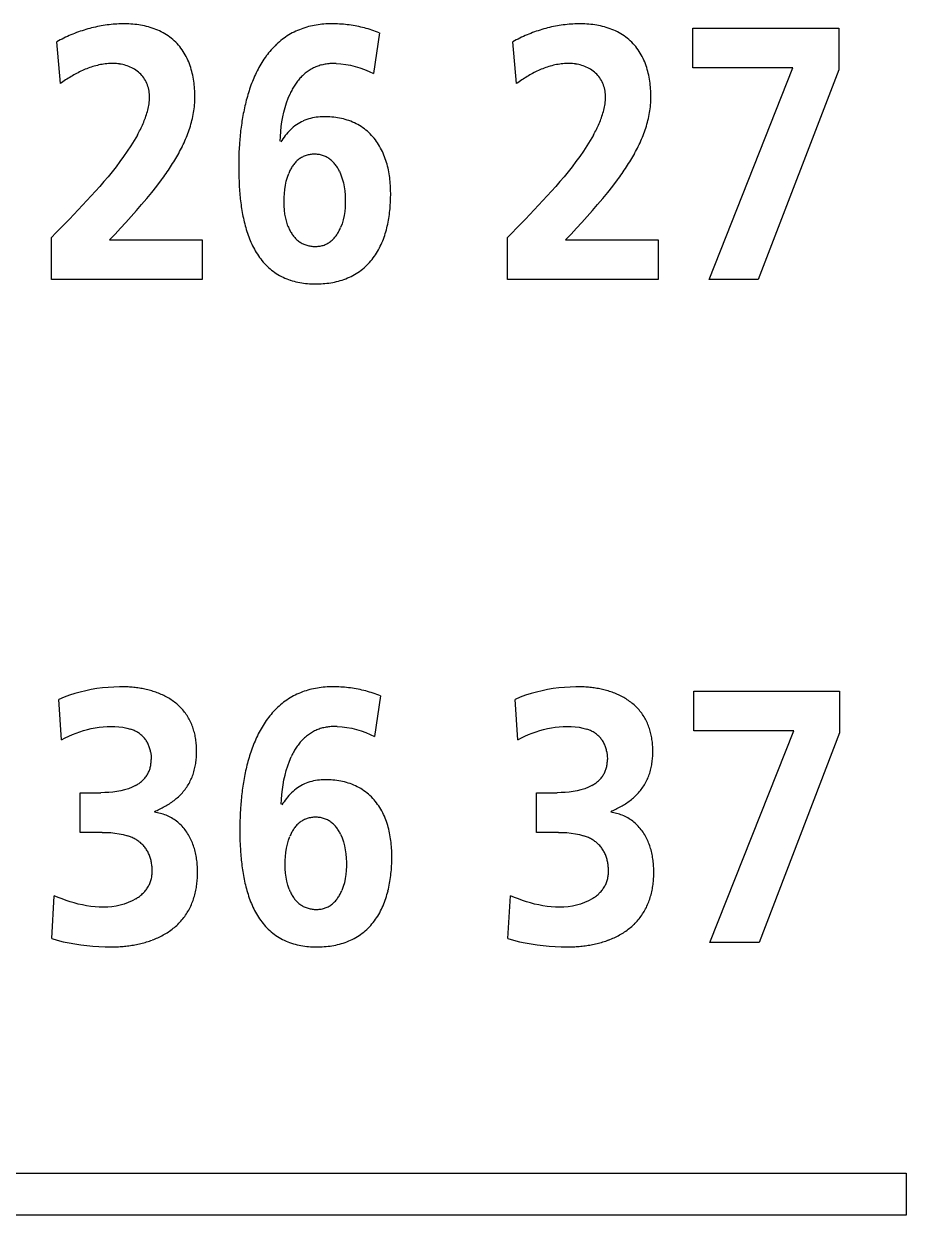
# Model space of a CAD drawing. Extents: x 168 to 388, y 259 to 356.
# Drawn here: x 325.9 to 332.22, y 321.17 to 329.69 of the extents above; entities that cross this region are included whole.
import ezdxf

# ---------------------------------------------------------------- set-up
doc = ezdxf.new("R2010")
doc.units = 0
doc.header["$MEASUREMENT"] = 0
doc.layers.get('0').update_dxf_attribs({"linetype": 'CONTINUOUS'})

msp = doc.modelspace()

# ---------------------------------------------------------------- linework, layer by layer
at = {"color": 7, "linetype": 'Continuous'}
for p, q in [((328.4451, 329.6296), (328.4034, 329.3381)), ((330.6885, 329.3795), (330.6885, 329.663)), ((330.6885, 329.663), (331.7327, 329.663)), ((331.7327, 329.663), (331.7327, 329.364)), ((326.162, 329.2659), (326.1365, 329.565)), ((329.4259, 329.2659), (329.4004, 329.565)), ((328.1351, 329.4101), (328.17, 329.4081)), ((328.17, 329.4081), (328.2048, 329.4039)), ((328.2048, 329.4039), (328.2392, 329.3975)), ((328.2392, 329.3975), (328.2731, 329.389)), ((328.2731, 329.389), (328.3065, 329.3786)), ((328.3065, 329.3786), (328.3394, 329.3664)), ((328.3394, 329.3664), (328.3716, 329.3528)), ((328.3716, 329.3528), (328.4034, 329.3381)), ((331.4054, 329.3795), (330.6885, 329.3795)), ((330.8046, 327.8633), (331.4054, 329.3795)), ((331.7327, 329.364), (331.1574, 327.8633)), ((327.7808, 329.1288), (327.7927, 329.1617)), ((327.7927, 329.1617), (327.8064, 329.1939)), ((327.7618, 329.0615), (327.7705, 329.0954)), ((327.7705, 329.0954), (327.7808, 329.1288)), ((327.7435, 328.9581), (327.7484, 328.9928)), ((327.7484, 328.9928), (327.7545, 329.0272)), ((327.7545, 329.0272), (327.7618, 329.0615)), ((327.737, 328.8884), (327.7398, 328.9233)), ((327.7398, 328.9233), (327.7435, 328.9581)), ((326.6666, 328.8197), (326.6414, 328.7817)), ((326.6907, 328.8585), (326.6666, 328.8197)), ((326.7136, 328.8981), (326.6907, 328.8585)), ((327.4437, 328.8302), (327.4406, 328.7745)), ((327.7354, 328.8534), (327.737, 328.8884)), ((329.9305, 328.8197), (329.9052, 328.7817)), ((329.9546, 328.8585), (329.9305, 328.8197)), ((329.9775, 328.8981), (329.9546, 328.8585)), ((326.6152, 328.7443), (326.5882, 328.7074)), ((326.6414, 328.7817), (326.6152, 328.7443)), ((327.4406, 328.7745), (327.4389, 328.7188)), ((329.8791, 328.7443), (329.8521, 328.7074)), ((329.9052, 328.7817), (329.8791, 328.7443)), ((326.5605, 328.6711), (326.5321, 328.6353)), ((326.5882, 328.7074), (326.5605, 328.6711)), ((327.4389, 328.7188), (327.4384, 328.663)), ((327.4384, 328.663), (327.4392, 328.6073)), ((329.8243, 328.6711), (329.796, 328.6353)), ((329.8521, 328.7074), (329.8243, 328.6711)), ((326.4738, 328.5649), (326.444, 328.5303)), ((326.5032, 328.5999), (326.4738, 328.5649)), ((326.5321, 328.6353), (326.5032, 328.5999)), ((326.8516, 328.5314), (326.8859, 328.5766)), ((327.4392, 328.6073), (327.4412, 328.5515)), ((327.7728, 328.5385), (327.7788, 328.5675)), ((327.7788, 328.5675), (327.7867, 328.596)), ((327.7867, 328.596), (327.7966, 328.6238)), ((328.1589, 328.6399), (328.1706, 328.6127)), ((328.1706, 328.6127), (328.18, 328.5847)), ((328.18, 328.5847), (328.1875, 328.556)), ((329.7377, 328.5649), (329.7079, 328.5303)), ((329.7671, 328.5999), (329.7377, 328.5649)), ((329.796, 328.6353), (329.7671, 328.5999)), ((330.1153, 328.5314), (330.1495, 328.5766)), ((326.4138, 328.4961), (326.3832, 328.4621)), ((326.444, 328.5303), (326.4138, 328.4961)), ((326.7803, 328.4431), (326.8164, 328.4869)), ((326.8164, 328.4869), (326.8516, 328.5314)), ((327.7635, 328.4503), (327.7653, 328.4798)), ((327.7653, 328.4798), (327.7683, 328.5093)), ((327.7683, 328.5093), (327.7728, 328.5385)), ((328.1875, 328.556), (328.1932, 328.527)), ((328.1932, 328.527), (328.1973, 328.4977)), ((328.1973, 328.4977), (328.2, 328.4683)), ((329.6777, 328.4961), (329.6471, 328.4621)), ((329.7079, 328.5303), (329.6777, 328.4961)), ((330.044, 328.4431), (330.0801, 328.4869)), ((330.0801, 328.4869), (330.1153, 328.5314)), ((326.3212, 328.3951), (326.2898, 328.3619)), ((326.3524, 328.4285), (326.3212, 328.3951)), ((326.3832, 328.4621), (326.3524, 328.4285)), ((326.7063, 328.3572), (326.7436, 328.3999)), ((326.7436, 328.3999), (326.7803, 328.4431)), ((327.7629, 328.4202), (327.7635, 328.4503)), ((327.7636, 328.3906), (327.7629, 328.4202)), ((327.7657, 328.3611), (327.7636, 328.3906)), ((328.2013, 328.4091), (328.1999, 328.3796)), ((328.2, 328.4683), (328.2013, 328.4387)), ((328.2013, 328.4387), (328.2013, 328.4091)), ((329.5851, 328.3951), (329.5537, 328.3619)), ((329.6162, 328.4285), (329.5851, 328.3951)), ((329.6471, 328.4621), (329.6162, 328.4285)), ((329.97, 328.3572), (330.0073, 328.3999)), ((330.0073, 328.3999), (330.044, 328.4431)), ((326.2582, 328.3289), (326.2264, 328.2961)), ((326.2898, 328.3619), (326.2582, 328.3289)), ((326.6304, 328.2729), (326.6685, 328.3149)), ((326.6685, 328.3149), (326.7063, 328.3572)), ((327.7693, 328.3317), (327.7657, 328.3611)), ((327.7747, 328.3027), (327.7693, 328.3317)), ((327.7819, 328.274), (327.7747, 328.3027)), ((328.1925, 328.3209), (328.1863, 328.292)), ((328.197, 328.3502), (328.1925, 328.3209)), ((328.1999, 328.3796), (328.197, 328.3502)), ((329.5221, 328.3289), (329.4903, 328.2961)), ((329.5537, 328.3619), (329.5221, 328.3289)), ((329.894, 328.273), (329.9322, 328.3149)), ((329.9322, 328.3149), (329.97, 328.3572)), ((326.1626, 328.2308), (326.1309, 328.1979)), ((326.1945, 328.2634), (326.1626, 328.2308)), ((326.2264, 328.2961), (326.1945, 328.2634)), ((326.5537, 328.1893), (326.5921, 328.2311)), ((326.5921, 328.2311), (326.6304, 328.2729)), ((327.7913, 328.2459), (327.7819, 328.274)), ((328.1782, 328.2636), (328.168, 328.2358)), ((328.1863, 328.292), (328.1782, 328.2636)), ((329.4265, 328.2308), (329.3947, 328.1979)), ((329.4584, 328.2634), (329.4265, 328.2308)), ((329.4903, 328.2961), (329.4584, 328.2634)), ((329.8174, 328.1894), (329.8558, 328.2311)), ((329.8558, 328.2311), (329.894, 328.273)), ((326.1309, 328.1979), (326.0993, 328.1649)), ((326.0993, 327.8633), (326.0993, 328.1649)), ((326.5148, 328.147), (326.5537, 328.1893)), ((326.5148, 328.147), (327.1759, 328.147)), ((327.1759, 328.147), (327.1759, 327.8633)), ((329.3947, 328.1979), (329.3632, 328.1649)), ((329.3632, 327.8633), (329.3632, 328.1649)), ((329.7783, 328.147), (329.8174, 328.1894)), ((329.7783, 328.147), (330.4398, 328.147)), ((330.4398, 328.147), (330.4398, 327.8633)), ((327.1759, 327.8633), (326.0993, 327.8633)), ((330.4398, 327.8633), (329.3632, 327.8633)), ((331.1574, 327.8633), (330.8046, 327.8633)), ((326.2656, 324.9001), (326.227, 324.8877)), ((326.3047, 324.911), (326.2656, 324.9001)), ((326.3441, 324.9205), (326.3047, 324.911)), ((326.3835, 324.9285), (326.3441, 324.9205)), ((326.4235, 324.9353), (326.3835, 324.9285)), ((326.4637, 324.9406), (326.4235, 324.9353)), ((326.5049, 324.9446), (326.4637, 324.9406)), ((326.5454, 324.9472), (326.5049, 324.9446)), ((326.586, 324.9485), (326.5454, 324.9472)), ((326.6266, 324.9482), (326.586, 324.9485)), ((329.5308, 324.9001), (329.4922, 324.8877)), ((329.5699, 324.911), (329.5308, 324.9001)), ((329.6094, 324.9205), (329.5699, 324.911)), ((329.6487, 324.9285), (329.6094, 324.9205)), ((329.6887, 324.9353), (329.6487, 324.9285)), ((329.729, 324.9406), (329.6887, 324.9353)), ((329.7702, 324.9446), (329.729, 324.9406)), ((329.8107, 324.9472), (329.7702, 324.9446)), ((329.8512, 324.9485), (329.8107, 324.9472)), ((329.8918, 324.9482), (329.8512, 324.9485)), ((330.6954, 324.634), (330.6954, 324.9176)), ((330.6954, 324.9176), (331.7396, 324.9176)), ((331.7396, 324.9176), (331.7396, 324.6185)), ((326.1888, 324.8737), (326.1513, 324.8583)), ((326.1699, 324.5694), (326.1513, 324.8583)), ((326.227, 324.8877), (326.1888, 324.8737)), ((328.4537, 324.8841), (328.4116, 324.5927)), ((329.4541, 324.8737), (329.4166, 324.8583)), ((329.4352, 324.5694), (329.4166, 324.8583)), ((329.4922, 324.8877), (329.4541, 324.8737)), ((326.3012, 324.6268), (326.3283, 324.6352)), ((326.3283, 324.6352), (326.3558, 324.6427)), ((326.3558, 324.6427), (326.3836, 324.6491)), ((326.3836, 324.6491), (326.4111, 324.6544)), ((326.4111, 324.6544), (326.4393, 324.6586)), ((326.4393, 324.6586), (326.4676, 324.6618)), ((326.4676, 324.6618), (326.496, 324.6639)), ((326.496, 324.6639), (326.5242, 324.6648)), ((326.5242, 324.6648), (326.5527, 324.6645)), ((326.5527, 324.6645), (326.5811, 324.6628)), ((326.5811, 324.6628), (326.6094, 324.6592)), ((326.6094, 324.6592), (326.6373, 324.6536)), ((326.6373, 324.6536), (326.6646, 324.6458)), ((328.1434, 324.6647), (328.1783, 324.6627)), ((328.1783, 324.6627), (328.213, 324.6585)), ((328.213, 324.6585), (328.2474, 324.6521)), ((328.2474, 324.6521), (328.2814, 324.6436)), ((328.2814, 324.6436), (328.3148, 324.6331)), ((329.5664, 324.6268), (329.5936, 324.6352)), ((329.5936, 324.6352), (329.6211, 324.6427)), ((329.6211, 324.6427), (329.6488, 324.6491)), ((329.6488, 324.6491), (329.6764, 324.6544)), ((329.6764, 324.6544), (329.7045, 324.6586)), ((329.7045, 324.6586), (329.7328, 324.6618)), ((329.7328, 324.6618), (329.7612, 324.6639)), ((329.7612, 324.6639), (329.7896, 324.6648)), ((329.7896, 324.6648), (329.8181, 324.6645)), ((329.8181, 324.6645), (329.8465, 324.6627)), ((329.8465, 324.6627), (329.8748, 324.6592)), ((329.8748, 324.6592), (329.9027, 324.6536)), ((329.9027, 324.6536), (329.93, 324.6458)), ((326.1711, 324.5701), (326.1964, 324.5832)), ((326.1964, 324.5832), (326.222, 324.5955)), ((326.222, 324.5955), (326.2481, 324.6069)), ((326.2481, 324.6069), (326.2746, 324.6174)), ((326.2746, 324.6174), (326.3012, 324.6268)), ((328.3148, 324.6331), (328.3476, 324.621)), ((328.3476, 324.621), (328.3799, 324.6074)), ((328.3799, 324.6074), (328.4116, 324.5927)), ((329.4364, 324.5701), (329.4616, 324.5832)), ((329.4616, 324.5832), (329.4873, 324.5955)), ((329.4873, 324.5955), (329.5134, 324.6069)), ((329.5134, 324.6069), (329.5399, 324.6174)), ((329.5399, 324.6174), (329.5664, 324.6268)), ((331.4123, 324.634), (330.6954, 324.634)), ((330.8115, 323.1178), (331.4123, 324.634)), ((331.7396, 324.6185), (331.1639, 323.1178)), ((326.8075, 324.4843), (326.8113, 324.4561)), ((330.0728, 324.4843), (330.0766, 324.4561)), ((326.8113, 324.4561), (326.8124, 324.4277)), ((327.7788, 324.3499), (327.7891, 324.3834)), ((327.7891, 324.3834), (327.801, 324.4163)), ((327.801, 324.4163), (327.8147, 324.4485)), ((330.0766, 324.4561), (330.0777, 324.4277)), ((327.7627, 324.2818), (327.7701, 324.316)), ((327.7701, 324.316), (327.7788, 324.3499)), ((326.6219, 324.2106), (326.5942, 324.2039)), ((326.6491, 324.2191), (326.6219, 324.2106)), ((326.6756, 324.2295), (326.6491, 324.2191)), ((326.7011, 324.2422), (326.6756, 324.2295)), ((327.748, 324.1778), (327.7518, 324.2126)), ((327.7518, 324.2126), (327.7567, 324.2473)), ((327.7567, 324.2473), (327.7627, 324.2818)), ((329.8875, 324.2107), (329.8598, 324.2039)), ((329.9147, 324.2191), (329.8875, 324.2107)), ((329.9411, 324.2296), (329.9147, 324.2191)), ((329.9666, 324.2422), (329.9411, 324.2296)), ((326.3043, 323.9068), (326.3043, 324.1905)), ((326.3043, 324.1905), (326.4528, 324.1905)), ((326.4812, 324.1909), (326.4528, 324.1905)), ((326.5097, 324.1924), (326.4812, 324.1909)), ((326.538, 324.195), (326.5097, 324.1924)), ((326.5662, 324.1988), (326.538, 324.195)), ((326.5942, 324.2039), (326.5662, 324.1988)), ((327.7436, 324.108), (327.7453, 324.1429)), ((327.7453, 324.1429), (327.748, 324.1778)), ((329.5699, 323.9068), (329.5699, 324.1905)), ((329.5699, 324.1905), (329.7184, 324.1905)), ((329.7468, 324.1909), (329.7184, 324.1905)), ((329.7753, 324.1924), (329.7468, 324.1909)), ((329.8036, 324.195), (329.7753, 324.1924)), ((329.8318, 324.1988), (329.8036, 324.195)), ((329.8598, 324.2039), (329.8318, 324.1988)), ((327.452, 324.0847), (327.4489, 324.0291)), ((327.4472, 323.9733), (327.4467, 323.9176)), ((327.4489, 324.0291), (327.4472, 323.9733)), ((326.4621, 323.9068), (326.3043, 323.9068)), ((326.4621, 323.9068), (326.492, 323.9063)), ((326.492, 323.9063), (326.5223, 323.9046)), ((326.5223, 323.9046), (326.5528, 323.9016)), ((326.5528, 323.9016), (326.5828, 323.8971)), ((326.5828, 323.8971), (326.6125, 323.8908)), ((326.6125, 323.8908), (326.6416, 323.8825)), ((327.4467, 323.9176), (327.4474, 323.8618)), ((327.7952, 323.8505), (327.8051, 323.8783)), ((328.1672, 323.8944), (328.1789, 323.8672)), ((328.1789, 323.8672), (328.1883, 323.8392)), ((329.7273, 323.9068), (329.5699, 323.9068)), ((329.7273, 323.9068), (329.7573, 323.9063)), ((329.7573, 323.9063), (329.7876, 323.9046)), ((329.7876, 323.9046), (329.8182, 323.9016)), ((329.8182, 323.9016), (329.8482, 323.8971)), ((329.8482, 323.8971), (329.8778, 323.8908)), ((329.8778, 323.8908), (329.907, 323.8825)), ((327.4474, 323.8618), (327.4495, 323.8061)), ((327.7769, 323.7638), (327.7813, 323.793)), ((327.7813, 323.793), (327.7874, 323.8219)), ((327.7874, 323.8219), (327.7952, 323.8505)), ((328.1883, 323.8392), (328.1958, 323.8106)), ((328.1958, 323.8106), (328.2015, 323.7816)), ((327.7715, 323.6747), (327.7721, 323.7048)), ((327.7721, 323.7048), (327.7739, 323.7343)), ((327.7739, 323.7343), (327.7769, 323.7638)), ((328.2015, 323.7816), (328.2056, 323.7523)), ((328.2056, 323.7523), (328.2083, 323.7228)), ((328.2083, 323.7228), (328.2096, 323.6933)), ((327.7722, 323.6452), (327.7715, 323.6747)), ((327.7743, 323.6157), (327.7722, 323.6452)), ((327.7779, 323.5863), (327.7743, 323.6157)), ((328.2082, 323.6341), (328.2053, 323.6047)), ((328.2096, 323.6637), (328.2082, 323.6341)), ((328.2096, 323.6933), (328.2096, 323.6637)), ((327.7832, 323.5572), (327.7779, 323.5863)), ((327.7905, 323.5285), (327.7832, 323.5572)), ((327.7998, 323.5005), (327.7905, 323.5285)), ((328.1946, 323.5466), (328.1866, 323.5181)), ((328.2009, 323.5755), (328.1946, 323.5466)), ((328.2053, 323.6047), (328.2009, 323.5755)), ((326.1003, 323.1463), (326.1189, 323.453)), ((326.1468, 323.4412), (326.1189, 323.453)), ((326.175, 323.4301), (326.1468, 323.4412)), ((328.1866, 323.5181), (328.1763, 323.4904)), ((329.3656, 323.1463), (329.3842, 323.453)), ((329.4121, 323.4412), (329.3842, 323.453)), ((329.4403, 323.4301), (329.4121, 323.4412)), ((326.2035, 323.4197), (326.175, 323.4301)), ((326.2323, 323.4102), (326.2035, 323.4197)), ((326.2613, 323.4016), (326.2323, 323.4102)), ((326.2907, 323.3939), (326.2613, 323.4016)), ((326.3202, 323.3872), (326.2907, 323.3939)), ((326.35, 323.3816), (326.3202, 323.3872)), ((326.3806, 323.377), (326.35, 323.3816)), ((326.4107, 323.3737), (326.3806, 323.377)), ((326.4405, 323.3715), (326.4107, 323.3737)), ((326.4708, 323.3705), (326.4405, 323.3715)), ((326.5011, 323.3712), (326.4708, 323.3705)), ((326.5312, 323.3739), (326.5011, 323.3712)), ((326.5612, 323.3786), (326.5312, 323.3739)), ((326.5908, 323.3852), (326.5612, 323.3786)), ((326.6198, 323.3937), (326.5908, 323.3852)), ((326.6483, 323.4042), (326.6198, 323.3937)), ((326.6759, 323.4167), (326.6483, 323.4042)), ((326.7024, 323.4314), (326.6759, 323.4167)), ((329.4688, 323.4197), (329.4403, 323.4301)), ((329.4976, 323.4102), (329.4688, 323.4197)), ((329.5267, 323.4016), (329.4976, 323.4102)), ((329.556, 323.3939), (329.5267, 323.4016)), ((329.5856, 323.3872), (329.556, 323.3939)), ((329.6154, 323.3816), (329.5856, 323.3872)), ((329.6459, 323.377), (329.6154, 323.3816)), ((329.676, 323.3737), (329.6459, 323.377)), ((329.7057, 323.3715), (329.676, 323.3737)), ((329.736, 323.3705), (329.7057, 323.3715)), ((329.7663, 323.3712), (329.736, 323.3705)), ((329.7965, 323.3739), (329.7663, 323.3712)), ((329.8265, 323.3786), (329.7965, 323.3739)), ((329.8561, 323.3852), (329.8265, 323.3786)), ((329.8852, 323.3937), (329.8561, 323.3852)), ((329.9136, 323.4042), (329.8852, 323.3937)), ((329.9413, 323.4166), (329.9136, 323.4042)), ((329.9678, 323.4313), (329.9413, 323.4166)), ((326.1003, 323.1463), (326.1402, 323.1345)), ((326.1402, 323.1345), (326.182, 323.1241)), ((326.182, 323.1241), (326.2241, 323.1152)), ((326.2241, 323.1152), (326.2666, 323.1077)), ((326.2666, 323.1077), (326.3092, 323.1014)), ((326.3092, 323.1014), (326.352, 323.0962)), ((329.3656, 323.1463), (329.4056, 323.1345)), ((329.4056, 323.1345), (329.4474, 323.1241)), ((329.4474, 323.1241), (329.4895, 323.1152)), ((329.4895, 323.1152), (329.5319, 323.1077)), ((329.5319, 323.1077), (329.5746, 323.1014)), ((329.5746, 323.1014), (329.6173, 323.0963)), ((331.1639, 323.1178), (330.8115, 323.1178)), ((326.352, 323.0962), (326.3948, 323.0922)), ((326.3948, 323.0922), (326.4378, 323.0893)), ((326.4378, 323.0893), (326.4817, 323.0874)), ((326.4817, 323.0874), (326.5248, 323.0868)), ((326.5248, 323.0868), (326.5675, 323.0878)), ((329.6173, 323.0963), (329.6602, 323.0922)), ((329.6602, 323.0922), (329.7032, 323.0893)), ((329.7032, 323.0893), (329.7471, 323.0874)), ((329.7471, 323.0874), (329.79, 323.0868)), ((329.79, 323.0868), (329.8328, 323.0878)), ((277.9148, 321.4664), (332.2157, 321.4664)), ((332.2157, 321.4664), (332.2157, 321.1667)), ((332.2157, 321.1667), (277.9148, 321.1667))]:
    msp.add_line(p, q, dxfattribs=at)
for centre, radius, start, end in [((326.6315, 328.6909), 1.0043, 103.34681, 106.58266), ((326.6272, 328.7095), 0.9852, 100.04989, 103.34829), ((326.6225, 328.7357), 0.9585, 96.66257, 100.05286), ((326.6191, 328.7649), 0.9292, 93.1988, 96.65875), ((326.6164, 328.819), 0.875, 89.50742, 93.22101), ((326.6177, 328.9285), 0.7655, 85.28687, 89.53177), ((326.6262, 329.0323), 0.6613, 80.37408, 85.28816), ((326.6404, 329.1159), 0.5766, 74.74073, 80.37704), ((326.6587, 329.1825), 0.5074, 68.341, 74.745), ((328.0804, 329.1328), 0.5592, 103.25029, 108.96356), ((328.0895, 329.0926), 0.6005, 97.89866, 103.21956), ((328.1007, 329.0122), 0.6817, 93.21057, 97.89901), ((328.1062, 328.9136), 0.7804, 89.11918, 93.21356), ((328.1034, 328.6976), 0.9964, 85.91856, 89.14501), ((328.1082, 328.7733), 0.9206, 82.4153, 85.88578), ((328.1111, 328.7951), 0.8986, 78.85855, 82.41381), ((328.111, 328.7948), 0.8989, 75.36315, 78.85403), ((329.8949, 328.693), 1.0021, 103.34603, 106.58853), ((329.8906, 328.7112), 0.9835, 100.04301, 103.34692), ((329.8861, 328.7367), 0.9576, 96.65296, 100.04623), ((329.8829, 328.7639), 0.9302, 93.19441, 96.64794), ((329.8802, 328.8178), 0.8762, 89.51119, 93.21951), ((329.8815, 328.9292), 0.7648, 85.28488, 89.53322), ((329.8901, 329.0337), 0.6599, 80.36326, 85.28718), ((329.9043, 329.1168), 0.5757, 74.72292, 80.36724), ((329.9224, 329.1832), 0.5068, 68.31539, 74.72649), ((326.6286, 328.6932), 1.0011, 116.19997, 119.44613), ((326.6322, 328.6857), 1.0094, 112.97233, 116.19168), ((326.6352, 328.6787), 1.017, 109.78144, 112.97674), ((326.6346, 328.6806), 1.015, 106.58138, 109.78309), ((326.6791, 329.2341), 0.452, 61.14116, 68.33102), ((326.6973, 329.2671), 0.4143, 53.30082, 61.14453), ((326.7064, 329.2795), 0.3989, 45.13715, 53.28347), ((328.0774, 329.1552), 0.5378, 127.26376, 133.20377), ((328.0711, 329.1634), 0.5275, 121.20369, 127.26097), ((328.0641, 329.1749), 0.5141, 114.99221, 121.20682), ((328.0715, 329.1584), 0.5321, 108.95914, 114.96214), ((328.1055, 328.7741), 0.9203, 71.88781, 75.35944), ((328.092, 328.7327), 0.9639, 68.57616, 71.89083), ((329.8936, 328.6914), 1.0032, 116.2092, 119.44803), ((329.8966, 328.6849), 1.0103, 112.98549, 116.20163), ((329.899, 328.6795), 1.0163, 109.79256, 112.98992), ((329.898, 328.6823), 1.0133, 106.58618, 109.79293), ((329.9428, 329.2346), 0.4516, 61.10847, 68.30429), ((329.9609, 329.2674), 0.4141, 53.26526, 61.11241), ((329.9699, 329.2796), 0.3989, 45.10081, 53.24759), ((326.7044, 329.2781), 0.4013, 36.98567, 45.08392), ((326.6887, 329.2665), 0.4209, 29.24284, 36.96408), ((328.1469, 329.0886), 0.6342, 138.69825, 143.73557), ((328.1078, 329.123), 0.5821, 133.21313, 138.70147), ((329.9679, 329.2781), 0.4014, 36.95309, 45.04836), ((329.952, 329.2664), 0.4211, 29.21417, 36.93037), ((326.5345, 329.001), 0.4093, 89.18368, 95.59134), ((326.5355, 329.0736), 0.3367, 81.40097, 89.17349), ((326.6505, 329.245), 0.4646, 22.25227, 29.24683), ((326.5973, 329.2233), 0.5222, 16.02301, 22.24678), ((328.2726, 329.0048), 0.7855, 148.29908, 152.36643), ((328.2005, 329.0493), 0.7007, 143.74125, 148.30047), ((328.1229, 328.9693), 0.441, 88.41562, 92.96316), ((329.7984, 329.0008), 0.4095, 89.18456, 95.58993), ((329.7994, 329.0736), 0.3367, 81.40086, 89.1736), ((329.9138, 329.245), 0.4649, 22.22892, 29.21844), ((329.8605, 329.2232), 0.5225, 16.00609, 22.22483), ((326.6832, 328.5741), 0.8655, 117.87676, 120.90066), ((326.634, 328.6673), 0.7601, 114.43948, 117.8827), ((326.5958, 328.7514), 0.6677, 110.52217, 114.44174), ((326.5678, 328.8262), 0.5879, 106.07178, 110.52356), ((326.5493, 328.8908), 0.5206, 101.05145, 106.07823), ((326.54, 328.9372), 0.4733, 95.49314, 101.02225), ((326.539, 329.099), 0.311, 72.93046, 81.34549), ((326.5484, 329.1289), 0.2797, 63.60779, 72.96335), ((326.5625, 329.1572), 0.2481, 53.06662, 63.61419), ((326.5772, 329.1769), 0.2235, 41.33351, 53.04259), ((326.5212, 329.2016), 0.6012, 10.60522, 16.00973), ((328.3558, 328.9611), 0.8794, 152.35907, 155.99178), ((328.1286, 329.0802), 0.3367, 130.89516, 136.85143), ((328.1122, 329.0989), 0.3118, 124.43876, 130.87115), ((328.1071, 329.1065), 0.3027, 117.81627, 124.44263), ((328.1044, 329.1111), 0.2974, 111.03973, 117.78448), ((328.1085, 329.1006), 0.3087, 104.54678, 111.04513), ((328.1122, 329.0858), 0.3238, 98.32098, 104.51406), ((328.1195, 329.0358), 0.3744, 92.96395, 98.32105), ((329.9442, 328.5792), 0.8597, 117.86595, 120.91024), ((329.8966, 328.6693), 0.7578, 114.41626, 117.87001), ((329.8593, 328.7517), 0.6674, 110.49759, 114.41922), ((329.8317, 328.8255), 0.5885, 106.05276, 110.49973), ((329.8132, 328.8899), 0.5216, 101.03999, 106.05807), ((329.8039, 328.9365), 0.4741, 95.49117, 101.01181), ((329.8029, 329.099), 0.311, 72.93196, 81.34699), ((329.8122, 329.1289), 0.2797, 63.60663, 72.96218), ((329.8263, 329.1572), 0.2481, 53.06716, 63.61497), ((329.8411, 329.1769), 0.2235, 41.3334, 53.04271), ((329.7843, 329.2015), 0.6017, 10.59125, 15.99118), ((326.7961, 328.3924), 1.0794, 123.51604, 125.97668), ((326.7453, 328.4704), 0.9863, 120.90609, 123.55945), ((326.585, 329.1842), 0.2128, 29.18639, 41.26392), ((326.5789, 329.1811), 0.2197, 17.19426, 29.10722), ((326.552, 329.173), 0.2478, 6.57772, 17.14085), ((326.3955, 329.178), 0.7291, 6.1515, 10.60855), ((326.3623, 329.1736), 0.7626, 1.95731, 6.21825), ((328.5691, 328.8738), 1.1099, 159.23525, 162.16176), ((328.4514, 328.9185), 0.984, 155.99169, 159.23831), ((328.2321, 329.0018), 0.4669, 147.11773, 151.4135), ((328.187, 329.031), 0.4132, 142.26532, 147.11915), ((328.1533, 329.0571), 0.3705, 136.84885, 142.26252), ((330.0509, 328.4077), 1.0617, 123.55852, 126.06064), ((330.0032, 328.4808), 0.9745, 120.9136, 123.59928), ((329.8489, 329.1842), 0.2128, 29.18984, 41.26417), ((329.8428, 329.1811), 0.2197, 17.1981, 29.1113), ((329.8159, 329.173), 0.2478, 6.57847, 17.14205), ((329.6587, 329.178), 0.7295, 6.14047, 10.59477), ((329.6257, 329.1736), 0.7628, 1.94727, 6.20683), ((326.443, 329.1709), 0.3571, 350.24024, 357.57366), ((326.5089, 329.1681), 0.2912, 357.58682, 6.57535), ((326.382, 329.1742), 0.7429, 357.58447, 1.95881), ((328.8158, 328.801), 1.3673, 164.75928, 167.09595), ((328.6819, 328.8374), 1.2285, 162.15882, 164.75925), ((328.2828, 328.9742), 0.5246, 151.40834, 155.23168), ((329.7069, 329.1709), 0.3571, 350.24139, 357.57527), ((329.7728, 329.168), 0.2911, 357.59035, 6.57934), ((329.6451, 329.1742), 0.7433, 357.57785, 1.94922), ((326.3421, 329.1882), 0.4595, 344.54636, 350.25116), ((326.4395, 329.1696), 0.6852, 348.28007, 353.02256), ((326.4118, 329.1729), 0.7131, 353.03214, 357.58976), ((328.9541, 328.7691), 1.5092, 167.08994, 169.22288), ((329.606, 329.1882), 0.4595, 344.54736, 350.25261), ((329.7025, 329.1696), 0.6858, 348.28137, 353.01929), ((329.6749, 329.1729), 0.7136, 353.02723, 357.58142), ((326.1075, 329.2628), 0.7058, 336.36737, 340.07271), ((326.2282, 329.219), 0.5775, 340.07555, 344.60637), ((326.3662, 329.1852), 0.7602, 343.98131, 348.25599), ((329.2498, 328.7183), 1.8093, 171.15963, 172.92545), ((329.0905, 328.7431), 1.648, 169.22189, 171.1605), ((328.0281, 328.7161), 0.31, 114.37808, 124.68414), ((328.0322, 328.7062), 0.3207, 104.34145, 114.30487), ((328.0442, 328.6582), 0.3701, 95.67697, 104.3092), ((328.0545, 328.539), 0.4898, 88.9781, 95.49981), ((328.0558, 328.4598), 0.5689, 83.63105, 89.24629), ((328.0605, 328.5005), 0.528, 77.59893, 83.65048), ((328.0746, 328.5645), 0.4625, 70.70003, 77.60803), ((328.0874, 328.6015), 0.4233, 63.12484, 70.67186), ((329.3714, 329.2628), 0.7058, 336.36889, 340.07445), ((329.4921, 329.219), 0.5774, 340.07544, 344.60648), ((329.6291, 329.1852), 0.7608, 343.98608, 348.25664), ((325.7781, 329.4155), 1.069, 331.05232, 333.50036), ((325.9252, 329.3425), 0.9049, 333.48011, 336.37133), ((326.1672, 329.2489), 0.9692, 336.89846, 340.2514), ((326.2615, 329.2152), 0.8691, 340.24611, 343.98558), ((329.3797, 328.7022), 1.9402, 172.92375, 174.5704), ((328.089, 328.6476), 0.4019, 134.22537, 142.17552), ((328.0444, 328.6933), 0.338, 124.75271, 134.20436), ((328.0977, 328.6223), 0.4001, 55.1098, 63.09566), ((328.1015, 328.6278), 0.3934, 46.98867, 55.10935), ((328.0915, 328.6171), 0.4081, 39.14814, 46.97697), ((329.0421, 329.4155), 1.0689, 331.05279, 333.50106), ((329.1891, 329.3425), 0.9048, 333.48052, 336.37197), ((329.4304, 329.2488), 0.9695, 336.90745, 340.25901), ((329.5245, 329.2151), 0.8696, 340.25382, 343.99077), ((325.9361, 329.3554), 1.2238, 331.2492, 333.90462), ((326.0608, 329.2943), 1.0849, 333.90437, 336.89985), ((329.5177, 328.689), 2.0788, 174.56947, 176.10635), ((328.1577, 328.5925), 0.4899, 142.01503, 148.53628), ((328.0686, 328.5988), 0.4374, 31.81188, 39.11645), ((328.0316, 328.5759), 0.4808, 25.16278, 31.80723), ((329.1996, 329.355), 1.2236, 331.2586, 333.91402), ((329.3242, 329.2941), 1.085, 333.91348, 336.90828), ((325.7822, 329.4398), 1.3993, 328.92673, 331.24919), ((327.9747, 328.5856), 0.1747, 119.92032, 129.6218), ((327.9716, 328.5906), 0.1688, 109.84212, 119.88262), ((327.9758, 328.579), 0.1812, 100.48738, 109.84431), ((327.9797, 328.5575), 0.203, 92.09526, 100.44643), ((327.9807, 328.5417), 0.2188, 84.47316, 92.22026), ((327.9837, 328.5722), 0.1882, 75.49123, 84.49304), ((327.9867, 328.5843), 0.1758, 65.78544, 75.43042), ((327.9875, 328.5868), 0.1731, 55.91036, 65.70243), ((327.9813, 328.5776), 0.1843, 46.71716, 55.91598), ((327.9778, 328.5506), 0.5403, 19.25293, 25.16615), ((327.9089, 328.5265), 0.6133, 14.04445, 19.25381), ((329.046, 329.4393), 1.3989, 328.93613, 331.25905), ((325.4299, 329.6613), 1.8155, 325.10344, 326.88805), ((325.6188, 329.538), 1.5899, 326.8894, 328.93343), ((328.0865, 328.5072), 0.3124, 152.66044, 158.08671), ((328.0424, 328.5301), 0.2628, 146.2223, 152.67233), ((328.0074, 328.5535), 0.2206, 138.54501, 146.22894), ((327.9856, 328.5728), 0.1915, 129.69598, 138.54653), ((327.964, 328.5592), 0.2095, 38.61167, 46.70237), ((327.9374, 328.538), 0.2435, 31.64541, 38.60631), ((327.8995, 328.5146), 0.288, 25.77282, 31.6581), ((327.8299, 328.5066), 0.6948, 9.46174, 14.05991), ((328.6947, 329.66), 1.8138, 325.11402, 326.89635), ((328.8832, 329.5372), 1.5888, 326.89599, 328.94117), ((325.2135, 329.812), 2.0791, 323.54518, 325.10819), ((327.7568, 328.4944), 0.7689, 5.30855, 9.46387), ((327.6194, 328.4819), 0.9068, 1.76413, 5.28686), ((328.4797, 329.8098), 2.0759, 323.55306, 325.11836), ((329.4218, 328.6505), 1.983, 182.86121, 184.47234), ((329.1732, 328.6311), 1.7337, 184.47201, 186.31483), ((327.4043, 328.4751), 1.122, 358.92977, 1.77722), ((328.9682, 328.6083), 1.5274, 186.31127, 188.40296), ((327.4277, 328.4725), 1.0986, 353.22439, 356.13257), ((327.395, 328.4748), 1.1313, 356.12709, 358.95094), ((328.7651, 328.5783), 1.3221, 188.40177, 190.81818), ((328.6041, 328.5474), 1.1582, 190.81428, 193.56389), ((327.5681, 328.4556), 0.9572, 349.90058, 353.2384), ((328.4402, 328.5078), 0.9895, 193.56026, 196.789), ((328.3128, 328.4693), 0.8565, 196.78721, 200.51752), ((328.084, 328.3574), 0.3132, 200.85113, 206.26297), ((328.0427, 328.337), 0.2671, 206.25627, 212.60279), ((327.8767, 328.3565), 0.3153, 332.11386, 337.48905), ((327.7865, 328.4098), 0.7339, 341.72053, 346.07357), ((327.689, 328.434), 0.8343, 346.07168, 349.90074), ((328.1935, 328.4246), 0.7291, 200.51007, 204.89221), ((328.0117, 328.3171), 0.2303, 212.5952, 219.9554), ((327.9905, 328.2995), 0.2027, 219.97968, 228.34253), ((327.9788, 328.2864), 0.1852, 228.34217, 237.49614), ((327.989, 328.2751), 0.1754, 300.07832, 309.56361), ((327.9766, 328.2898), 0.1946, 309.62718, 318.33562), ((327.9528, 328.3109), 0.2264, 318.32558, 325.81193), ((327.9183, 328.3345), 0.2682, 325.8055, 332.12476), ((327.8672, 328.3831), 0.6489, 336.80357, 341.72681), ((328.1032, 328.3827), 0.6295, 204.89136, 209.90188), ((328.0313, 328.3412), 0.5465, 209.89362, 215.73927), ((327.9767, 328.2831), 0.1812, 237.51058, 246.86362), ((327.9803, 328.2926), 0.1914, 246.96586, 255.82213), ((327.9853, 328.3118), 0.2112, 255.79524, 263.81841), ((327.9869, 328.3258), 0.2254, 263.81015, 271.3313), ((327.9881, 328.2997), 0.1992, 271.15414, 279.66736), ((327.993, 328.2693), 0.1684, 279.76437, 289.8266), ((327.9938, 328.2669), 0.1659, 289.82131, 300.03886), ((327.9898, 328.3244), 0.5128, 324.98, 331.21018), ((327.9386, 328.3525), 0.5712, 331.21425, 336.80682), ((327.9794, 328.304), 0.4826, 215.75244, 222.37284), ((327.9511, 328.2782), 0.4443, 222.36813, 229.55868), ((328.0462, 328.2814), 0.4418, 310.99922, 318.11902), ((328.0281, 328.2976), 0.4661, 318.11782, 324.97202), ((327.9363, 328.2615), 0.422, 229.61493, 237.1853), ((327.9398, 328.2667), 0.4283, 237.17693, 244.63696), ((327.9483, 328.2858), 0.4492, 244.69845, 251.81024), ((328.034, 328.3096), 0.4722, 289.55585, 296.32212), ((328.0481, 328.281), 0.4403, 296.33254, 303.58881), ((328.0516, 328.2757), 0.4339, 303.58859, 310.952), ((327.9636, 328.332), 0.4979, 251.80266, 258.21995), ((327.9762, 328.3937), 0.5608, 258.24002, 263.93657), ((327.9867, 328.4919), 0.6596, 263.93557, 268.78023), ((327.9893, 328.5674), 0.7352, 268.70387, 273.04958), ((327.9935, 328.4892), 0.6568, 273.04411, 277.90665), ((328.0034, 328.4188), 0.5858, 277.8964, 283.35061), ((328.0195, 328.3512), 0.5162, 283.3449, 289.53409), ((326.603, 324.1308), 0.8177, 85.50703, 88.35059), ((326.6067, 324.1816), 0.7668, 82.45001, 85.48216), ((326.6083, 324.1937), 0.7546, 79.36991, 82.45109), ((326.6181, 324.2451), 0.7023, 76.07312, 79.3839), ((326.632, 324.3009), 0.6448, 72.45413, 76.07332), ((326.6496, 324.3566), 0.5863, 68.49294, 72.45856), ((326.6688, 324.4052), 0.534, 64.14055, 68.49428), ((328.0728, 324.4291), 0.5144, 114.99651, 121.207), ((328.0802, 324.4127), 0.5324, 108.96758, 114.96782), ((328.089, 324.3871), 0.5595, 103.26072, 108.97147), ((328.0981, 324.347), 0.6006, 97.90929, 103.22951), ((328.1093, 324.267), 0.6814, 93.22068, 97.9114), ((328.1148, 324.1691), 0.7795, 89.12267, 93.22232), ((328.112, 323.9566), 0.992, 85.90971, 89.14785), ((328.1166, 324.0288), 0.9196, 82.40426, 85.87841), ((328.1192, 324.048), 0.9003, 78.85263, 82.40147), ((328.1185, 324.0451), 0.9032, 75.31125, 78.84864), ((328.1123, 324.0217), 0.9275, 71.86213, 75.30695), ((328.0982, 323.9783), 0.9731, 68.57468, 71.86851), ((329.8683, 324.1308), 0.8177, 85.50703, 88.35059), ((329.8719, 324.1816), 0.7668, 82.45001, 85.48216), ((329.8735, 324.1937), 0.7546, 79.36991, 82.45109), ((329.8834, 324.2451), 0.7023, 76.07312, 79.3839), ((329.8972, 324.3009), 0.6448, 72.45413, 76.07332), ((329.9149, 324.3566), 0.5863, 68.49294, 72.45856), ((329.9341, 324.4052), 0.534, 64.14055, 68.49428), ((326.6906, 324.4502), 0.484, 59.33895, 64.14238), ((326.7116, 324.4857), 0.4429, 54.08562, 59.33575), ((326.7308, 324.5121), 0.4102, 48.41865, 54.08702), ((326.7456, 324.5291), 0.3876, 42.39623, 48.39487), ((328.0861, 324.4094), 0.5382, 127.26159, 133.19725), ((328.0798, 324.4176), 0.5279, 121.20471, 127.25763), ((329.9559, 324.4502), 0.484, 59.33895, 64.14238), ((329.9769, 324.4857), 0.4429, 54.08562, 59.33575), ((329.996, 324.5121), 0.4102, 48.41865, 54.08702), ((330.0109, 324.5291), 0.3876, 42.39623, 48.39487), ((326.7538, 324.5365), 0.3766, 36.22611, 42.40041), ((326.7549, 324.5376), 0.375, 29.9895, 36.18853), ((326.7427, 324.5306), 0.3891, 24.01724, 29.99344), ((328.1556, 324.3427), 0.6347, 138.68653, 143.72065), ((328.1165, 324.3771), 0.5826, 133.20571, 138.68993), ((330.0191, 324.5365), 0.3766, 36.22611, 42.40041), ((330.0201, 324.5376), 0.375, 29.9895, 36.18853), ((330.008, 324.5306), 0.3891, 24.01724, 29.99344), ((326.5784, 324.39), 0.2699, 65.32991, 71.37528), ((326.5936, 324.423), 0.2336, 58.34277, 65.3268), ((326.7254, 324.5231), 0.408, 18.29338, 23.99199), ((326.6878, 324.5106), 0.4475, 13.10201, 18.29716), ((328.2813, 324.2589), 0.7858, 148.28165, 152.34739), ((328.2092, 324.3035), 0.7011, 143.72598, 148.28269), ((328.1127, 324.3657), 0.2974, 111.03973, 117.78448), ((328.1168, 324.3551), 0.3087, 104.54522, 111.04357), ((328.1204, 324.3404), 0.3238, 98.32142, 104.51427), ((328.1278, 324.2903), 0.3745, 92.96407, 98.32093), ((328.1312, 324.2239), 0.441, 88.41587, 92.96295), ((329.844, 324.3904), 0.2695, 65.32691, 71.37983), ((329.8591, 324.4234), 0.2332, 58.32756, 65.3235), ((329.9907, 324.5231), 0.408, 18.29338, 23.99199), ((329.9531, 324.5106), 0.4475, 13.10201, 18.29716), ((326.6081, 324.4466), 0.2059, 50.57186, 58.3375), ((326.6179, 324.4584), 0.1905, 42.01328, 50.57593), ((326.62, 324.4606), 0.1875, 33.24925, 41.95105), ((326.6149, 324.4575), 0.1934, 24.7684, 33.20311), ((326.6457, 324.5008), 0.4908, 8.36686, 13.10409), ((326.5903, 324.4927), 0.5468, 4.11366, 8.36521), ((328.4597, 324.1727), 0.9841, 155.97235, 159.21874), ((328.3643, 324.2153), 0.8796, 152.34056, 155.97258), ((328.1615, 324.3116), 0.3705, 136.84654, 142.26022), ((328.1369, 324.3348), 0.3367, 130.89629, 136.85256), ((328.1205, 324.3535), 0.3118, 124.43746, 130.86986), ((328.1153, 324.361), 0.3027, 117.81639, 124.44252), ((329.8737, 324.447), 0.2055, 50.55068, 58.32182), ((329.8834, 324.4587), 0.1902, 41.97847, 50.55417), ((329.8854, 324.4608), 0.1873, 33.2068, 41.91638), ((329.8802, 324.4576), 0.1934, 24.72598, 33.16138), ((329.911, 324.5008), 0.4908, 8.36686, 13.10409), ((329.8555, 324.4927), 0.5468, 4.11366, 8.36521), ((326.5985, 324.4499), 0.2116, 17.06354, 24.77584), ((326.563, 324.4391), 0.2487, 10.47244, 17.03468), ((326.5216, 324.4877), 0.6157, 0.33916, 4.11575), ((326.5099, 324.4868), 0.6274, 356.70783, 0.41478), ((328.6899, 324.0917), 1.2283, 162.13987, 164.74098), ((328.5772, 324.1281), 1.1098, 159.21577, 162.14319), ((328.291, 324.2287), 0.5246, 151.4076, 155.23094), ((328.2404, 324.2563), 0.4669, 147.1169, 151.41266), ((328.1953, 324.2855), 0.4132, 142.26532, 147.11915), ((329.8636, 324.45), 0.2117, 17.02603, 24.73147), ((329.8279, 324.4391), 0.249, 10.44838, 17.00008), ((329.7869, 324.4877), 0.6157, 0.33916, 4.11575), ((329.7751, 324.4868), 0.6274, 356.70783, 0.41478), ((326.6029, 324.4227), 0.2092, 345.79003, 353.58658), ((326.5451, 324.4291), 0.2674, 353.60265, 359.69427), ((326.6479, 324.4744), 0.4887, 347.72096, 352.47858), ((326.5876, 324.4823), 0.5496, 352.47911, 356.70958), ((328.8234, 324.0553), 1.3666, 164.74102, 167.07883), ((329.8677, 324.4227), 0.2096, 345.82518, 353.60548), ((329.8097, 324.4291), 0.268, 353.61978, 359.69446), ((329.9132, 324.4744), 0.4887, 347.72096, 352.47858), ((329.8528, 324.4823), 0.5496, 352.47911, 356.70958), ((326.6082, 324.4285), 0.2072, 312.22992, 320.10522), ((326.6209, 324.4178), 0.1906, 320.11588, 328.74605), ((326.6216, 324.4174), 0.1897, 328.75273, 337.35337), ((326.6163, 324.4194), 0.1953, 337.40019, 345.75411), ((326.7299, 324.4532), 0.404, 336.66709, 342.42251), ((326.6967, 324.4638), 0.4388, 342.4202, 347.71842), ((329.0974, 323.9975), 1.6467, 169.20555, 171.14577), ((328.9613, 324.0235), 1.5081, 167.07194, 169.2058), ((329.8737, 324.4281), 0.2068, 312.31771, 320.20583), ((329.8862, 324.4176), 0.1904, 320.21893, 328.79783), ((329.8868, 324.4173), 0.1898, 328.80283, 337.39866), ((329.8814, 324.4193), 0.1956, 337.4454, 345.78787), ((329.9952, 324.4532), 0.404, 336.66709, 342.42251), ((329.9619, 324.4638), 0.4388, 342.4202, 347.71842), ((326.572, 324.4748), 0.266, 299.02909, 305.16263), ((326.5919, 324.4466), 0.2315, 305.15786, 312.20577), ((326.7476, 324.447), 0.3854, 318.26587, 324.40628), ((326.7544, 324.4421), 0.3771, 324.40991, 330.57642), ((326.7478, 324.4457), 0.3846, 330.60143, 336.64749), ((329.2565, 323.9727), 1.8077, 171.1456, 172.91302), ((328.0535, 323.947), 0.3391, 124.78637, 134.20759), ((328.0366, 323.9707), 0.31, 114.41266, 124.71849), ((328.0404, 323.9613), 0.3201, 104.35496, 114.3369), ((328.0524, 323.9135), 0.3694, 95.67452, 104.32345), ((328.0628, 323.7936), 0.4897, 88.97235, 95.4952), ((328.0641, 323.7141), 0.5692, 83.62925, 89.24219), ((328.0688, 323.7548), 0.5282, 77.59923, 83.64849), ((328.083, 323.819), 0.4625, 70.70082, 77.60837), ((328.0957, 323.8561), 0.4233, 63.1249, 70.67261), ((328.1061, 323.877), 0.4, 55.10753, 63.09546), ((329.8377, 324.474), 0.2652, 299.08306, 305.23332), ((329.8575, 324.446), 0.2309, 305.22865, 312.2935), ((330.0129, 324.447), 0.3854, 318.26587, 324.40628), ((330.0197, 324.4421), 0.3771, 324.40991, 330.57642), ((330.013, 324.4457), 0.3846, 330.60143, 336.64749), ((326.6652, 324.5405), 0.5103, 302.91497, 307.47122), ((326.6997, 324.4955), 0.4537, 307.46975, 312.59458), ((326.7283, 324.4642), 0.4113, 312.60894, 318.26197), ((329.5223, 323.9435), 2.0751, 174.55896, 176.09859), ((329.3856, 323.9566), 1.9378, 172.91046, 174.55917), ((328.1694, 323.8439), 0.4945, 141.96276, 148.42378), ((328.0993, 323.9001), 0.4046, 134.22787, 142.12469), ((328.1099, 323.8825), 0.3933, 46.98391, 55.10802), ((328.0999, 323.8718), 0.4079, 39.13909, 46.97158), ((328.077, 323.8535), 0.4372, 31.79975, 39.10684), ((329.9305, 324.5405), 0.5103, 302.91497, 307.47122), ((329.965, 324.4955), 0.4537, 307.46975, 312.59458), ((329.9936, 324.4642), 0.4113, 312.60894, 318.26197), ((326.5616, 324.7143), 0.7127, 292.62754, 295.78686), ((326.7844, 323.6954), 0.3595, 74.9126, 81.77573), ((326.5569, 324.7255), 0.7248, 295.74225, 298.95015), ((326.7853, 323.6978), 0.3571, 68.02779, 74.94244), ((326.6237, 324.6048), 0.5869, 298.94461, 302.90588), ((328.04, 323.8306), 0.4807, 25.14951, 31.79556), ((329.8269, 324.7143), 0.7127, 292.62754, 295.78686), ((330.0497, 323.6954), 0.3595, 74.91275, 81.77611), ((329.8221, 324.7255), 0.7248, 295.74225, 298.95015), ((330.0505, 323.6978), 0.357, 68.02683, 74.94171), ((329.889, 324.6048), 0.5869, 298.94461, 302.90588), ((326.7968, 323.7263), 0.3263, 60.47343, 68.03808), ((326.8005, 323.7332), 0.3184, 52.70709, 60.43977), ((326.798, 323.7302), 0.3223, 45.01499, 52.6735), ((326.7881, 323.7205), 0.3362, 37.65569, 44.99758), ((328.0155, 323.8084), 0.2202, 138.56721, 146.26464), ((327.9938, 323.8276), 0.1912, 129.70478, 138.56768), ((327.983, 323.8402), 0.1746, 119.92208, 129.63111), ((327.9801, 323.8452), 0.1688, 109.84535, 119.88402), ((327.9844, 323.8332), 0.1816, 100.51344, 109.8468), ((327.9882, 323.8118), 0.2032, 92.13501, 100.47474), ((327.9893, 323.7963), 0.2188, 84.51385, 92.26049), ((327.9923, 323.8273), 0.1876, 75.503, 84.53273), ((327.9952, 323.8394), 0.1752, 65.76415, 75.43795), ((327.996, 323.8417), 0.1728, 55.87467, 65.68345), ((327.9897, 323.8323), 0.1841, 46.67315, 55.87883), ((327.9722, 323.8139), 0.2095, 38.57082, 46.66014), ((327.9861, 323.8053), 0.5403, 19.24002, 25.15346), ((327.9171, 323.7812), 0.6134, 14.03133, 19.23976), ((330.0621, 323.7263), 0.3263, 60.47328, 68.03816), ((330.0658, 323.7332), 0.3184, 52.70683, 60.4386), ((330.0633, 323.7302), 0.3223, 45.01475, 52.67349), ((330.0534, 323.7205), 0.3362, 37.6557, 44.99782), ((326.5358, 323.5574), 0.3419, 66.89205, 71.97107), ((326.5551, 323.6026), 0.2928, 60.9608, 66.89188), ((326.767, 323.7042), 0.3629, 30.72539, 37.65538), ((326.7356, 323.6855), 0.3994, 24.54794, 30.72796), ((328.0947, 323.7621), 0.3121, 152.70515, 158.13623), ((328.0506, 323.7849), 0.2624, 146.25799, 152.71718), ((327.9455, 323.7926), 0.2437, 31.60776, 38.5627), ((327.9075, 323.7691), 0.2883, 25.7475, 31.62499), ((327.8379, 323.7612), 0.6951, 9.45164, 14.04821), ((327.7646, 323.7489), 0.7694, 5.30049, 9.45306), ((329.801, 323.5567), 0.3426, 66.914, 71.98408), ((329.8203, 323.6019), 0.2935, 60.99412, 66.91398), ((330.0323, 323.7042), 0.3629, 30.72601, 37.65554), ((330.0008, 323.6855), 0.3994, 24.5467, 30.72673), ((326.574, 323.6366), 0.2539, 54.12673, 60.96628), ((326.5879, 323.6559), 0.2301, 46.55744, 54.1056), ((326.5982, 323.667), 0.2149, 38.43991, 46.52031), ((326.597, 323.6661), 0.2164, 30.42098, 38.44621), ((326.6965, 323.6677), 0.4424, 18.96645, 24.54595), ((326.6501, 323.6517), 0.4915, 13.94972, 18.9717), ((329.4304, 323.9051), 1.9833, 182.86126, 184.47216), ((327.6268, 323.7365), 0.9077, 1.75945, 5.27897), ((329.8392, 323.636), 0.2545, 54.17166, 60.99907), ((329.8532, 323.6555), 0.2305, 46.61289, 54.15076), ((329.8636, 323.6668), 0.2152, 38.50273, 46.57718), ((329.8626, 323.6659), 0.2165, 30.48078, 38.50647), ((329.9618, 323.6677), 0.4424, 18.96584, 24.54557), ((329.9153, 323.6517), 0.4915, 13.94935, 18.97132), ((326.5865, 323.6601), 0.2285, 22.77102, 30.37093), ((326.567, 323.652), 0.2497, 15.80241, 22.75804), ((326.5157, 323.6376), 0.3029, 10.05821, 15.79186), ((326.5967, 323.6384), 0.5465, 9.40897, 13.95262), ((326.5494, 323.6305), 0.5945, 5.26233, 9.41468), ((329.1815, 323.8856), 1.7337, 184.47192, 186.31474), ((327.403, 323.7294), 1.1317, 356.12547, 358.94863), ((327.4119, 323.7296), 1.1228, 358.9276, 1.77322), ((329.8522, 323.66), 0.2284, 22.8269, 30.43344), ((329.8329, 323.652), 0.2493, 15.84507, 22.81284), ((329.7819, 323.6376), 0.3024, 10.08729, 15.83423), ((329.862, 323.6384), 0.5465, 9.41, 13.95319), ((329.8147, 323.6305), 0.5944, 5.26062, 9.41342), ((326.4717, 323.6291), 0.3478, 5.17146, 10.16503), ((326.536, 323.63), 0.2834, 353.91387, 0.04306), ((326.4889, 323.6306), 0.3305, 359.9182, 5.17359), ((326.4816, 323.6244), 0.6626, 1.52413, 5.24895), ((326.4008, 323.6219), 0.7434, 358.22673, 1.54713), ((328.9764, 323.8628), 1.5273, 186.30987, 188.40179), ((328.7735, 323.8328), 1.3222, 188.40142, 190.81784), ((327.436, 323.727), 1.0985, 353.22233, 356.13073), ((329.7379, 323.6291), 0.3471, 5.18907, 10.19432), ((329.8021, 323.63), 0.2829, 353.90713, 0.04822), ((329.7551, 323.6306), 0.3298, 359.92242, 5.19018), ((329.7468, 323.6244), 0.6626, 1.52409, 5.24867), ((329.6657, 323.6219), 0.7438, 358.22898, 1.54755), ((326.6128, 323.6227), 0.2064, 328.41623, 336.8292), ((326.6191, 323.62), 0.1996, 336.82571, 345.52796), ((326.6075, 323.6223), 0.2115, 345.71789, 353.9244), ((326.5178, 323.6144), 0.6261, 350.70058, 354.64283), ((326.4583, 323.62), 0.6858, 354.64138, 358.24063), ((328.6124, 323.802), 1.1582, 190.81527, 193.56464), ((328.4484, 323.7623), 0.9895, 193.55999, 196.78873), ((327.6973, 323.6886), 0.8343, 346.06876, 349.89806), ((327.5765, 323.7101), 0.9571, 349.89644, 353.23471), ((329.8786, 323.6228), 0.2064, 328.3758, 336.79587), ((329.8849, 323.62), 0.1994, 336.79109, 345.50547), ((329.8734, 323.6223), 0.2112, 345.69737, 353.91808), ((329.7825, 323.6144), 0.6266, 350.70637, 354.64564), ((329.7231, 323.62), 0.6863, 354.64538, 358.24211), ((326.5399, 323.697), 0.3114, 301.45274, 307.02996), ((326.5624, 323.6672), 0.274, 307.02447, 313.36206), ((326.5849, 323.6435), 0.2414, 313.35688, 320.49958), ((326.601, 323.63), 0.2203, 320.53591, 328.41601), ((326.6198, 323.5938), 0.522, 341.66887, 346.39831), ((326.57, 323.6058), 0.5732, 346.39609, 350.70285), ((328.3211, 323.7239), 0.8565, 196.78655, 200.51686), ((328.0927, 323.6117), 0.3132, 200.79156, 206.20202), ((328.0511, 323.5912), 0.2668, 206.19467, 212.54554), ((328.0199, 323.5713), 0.2299, 212.53687, 219.90807), ((327.9271, 323.5886), 0.2677, 325.82768, 332.1584), ((327.8854, 323.6107), 0.3149, 332.14867, 337.53097), ((327.7948, 323.6644), 0.7339, 341.71734, 346.07083), ((329.8052, 323.6976), 0.312, 301.40835, 306.9764), ((329.8278, 323.6676), 0.2745, 306.97288, 313.302), ((329.8503, 323.6438), 0.2416, 313.29443, 320.45636), ((329.8666, 323.6301), 0.2204, 320.49234, 328.37382), ((329.8848, 323.5937), 0.5222, 341.68251, 346.40989), ((329.8348, 323.6058), 0.5737, 346.4062, 350.70998), ((326.6817, 323.5713), 0.4561, 331.07172, 336.4847), ((326.6624, 323.5796), 0.477, 336.49357, 341.6681), ((328.2018, 323.6791), 0.7291, 200.50928, 204.89141), ((328.1115, 323.6373), 0.6296, 204.89159, 209.89959), ((327.9987, 323.5536), 0.2022, 219.93383, 228.31407), ((327.987, 323.5405), 0.1847, 228.31425, 237.49065), ((327.9849, 323.5372), 0.1808, 237.50408, 246.87679), ((327.9886, 323.5468), 0.1911, 246.97855, 255.8474), ((327.9935, 323.5661), 0.211, 255.82165, 263.85238), ((327.9952, 323.5807), 0.2257, 263.84551, 271.35339), ((327.9964, 323.5546), 0.1996, 271.17636, 279.67012), ((328.0013, 323.5243), 0.1689, 279.7655, 289.8012), ((328.0023, 323.5216), 0.1659, 289.79382, 300.00679), ((327.9975, 323.5295), 0.1752, 300.04837, 309.55653), ((327.9852, 323.5441), 0.1943, 309.61983, 318.34268), ((327.9616, 323.5651), 0.2259, 318.33405, 325.83574), ((327.9469, 323.607), 0.5712, 331.20918, 336.80265), ((327.8755, 323.6376), 0.6489, 336.80046, 341.72416), ((329.9469, 323.5712), 0.4561, 331.08598, 336.49897), ((329.9276, 323.5796), 0.4772, 336.50646, 341.67984), ((326.6959, 323.5648), 0.4406, 314.10973, 319.71214), ((326.7005, 323.5609), 0.4346, 319.70914, 325.38988), ((326.6988, 323.5618), 0.4365, 325.41969, 331.07524), ((328.0396, 323.5958), 0.5466, 209.8912, 215.73662), ((327.9876, 323.5586), 0.4826, 215.7497, 222.3701), ((328.0364, 323.5522), 0.4661, 318.11153, 324.96642), ((327.9981, 323.5789), 0.5128, 324.97475, 331.20562), ((329.9614, 323.5646), 0.4404, 314.11645, 319.72229), ((329.9659, 323.5607), 0.4344, 319.72011, 325.40291), ((329.9642, 323.5617), 0.4364, 325.43043, 331.08735), ((326.6464, 323.6295), 0.5222, 298.86287, 303.58979), ((326.6662, 323.5997), 0.4865, 303.59854, 308.68901), ((326.6844, 323.5769), 0.4573, 308.68624, 314.08434), ((327.9594, 323.5327), 0.4443, 222.36375, 229.5543), ((327.9446, 323.516), 0.422, 229.61317, 237.18377), ((328.0599, 323.5302), 0.4339, 303.58918, 310.95305), ((328.0545, 323.5359), 0.4418, 311.00009, 318.11279), ((329.912, 323.6291), 0.5218, 298.86845, 303.59972), ((329.9317, 323.5994), 0.4862, 303.60792, 308.6922), ((329.9499, 323.5767), 0.457, 308.68928, 314.09104), ((326.5373, 323.9529), 0.8654, 277.6987, 280.55119), ((326.5482, 323.8955), 0.807, 280.54068, 283.59941), ((326.5636, 323.8317), 0.7414, 283.59803, 286.9276), ((326.5817, 323.7724), 0.6794, 286.92266, 290.55629), ((326.6023, 323.7177), 0.6209, 290.5563, 294.532), ((326.6236, 323.6709), 0.5695, 294.52857, 298.86328), ((327.9481, 323.5212), 0.4283, 237.17323, 244.63348), ((327.9566, 323.5404), 0.4492, 244.69535, 251.8076), ((327.9718, 323.5866), 0.4979, 251.80071, 258.21845), ((328.0116, 323.6734), 0.5858, 277.89508, 283.34953), ((328.0277, 323.6057), 0.5162, 283.3442, 289.53362), ((328.0423, 323.5641), 0.4722, 289.55577, 296.32249), ((328.0564, 323.5355), 0.4403, 296.3318, 303.58852), ((329.8028, 323.9532), 0.8657, 277.69348, 280.54506), ((329.8136, 323.8955), 0.8069, 280.536, 283.59518), ((329.8291, 323.8316), 0.7412, 283.59303, 286.92351), ((329.8473, 323.7721), 0.679, 286.91963, 290.55509), ((329.8678, 323.7173), 0.6205, 290.55513, 294.53358), ((329.8892, 323.6705), 0.569, 294.5303, 298.86868), ((326.5268, 324.0545), 0.9676, 272.41092, 274.96209), ((326.532, 323.9925), 0.9053, 274.97097, 277.69766), ((327.9845, 323.6482), 0.5608, 258.23792, 263.93493), ((327.9949, 323.7465), 0.6596, 263.93353, 268.77843), ((327.9975, 323.822), 0.7352, 268.70384, 273.04955), ((328.0018, 323.7437), 0.6568, 273.04299, 277.90552), ((329.792, 324.0557), 0.9688, 272.41357, 274.96175), ((329.7973, 323.9935), 0.9063, 274.97099, 277.6947)]:
    msp.add_arc(centre, radius, start, end, dxfattribs=at)

doc.saveas('drawing.dxf')
